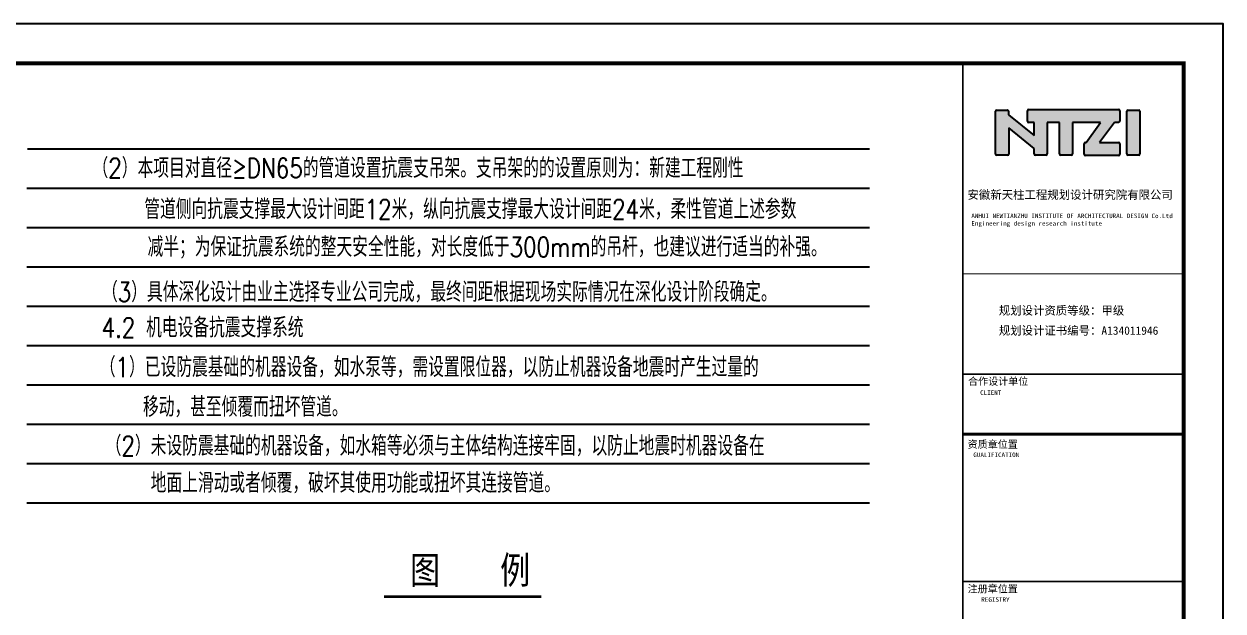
# Model space of a CAD drawing. Extents: x 4995099 to 5303443, y 4627657 to 4889583.
# Drawn here: x 5112367 to 5173299, y 4681796 to 4711657 of the extents above; entities that cross this region are included whole.
import ezdxf
from ezdxf.enums import TextEntityAlignment as Align

# ---------------------------------------------------------------- set-up
doc = ezdxf.new("R2010")
doc.units = 0
doc.header["$LTSCALE"] = 1000
doc.header["$MEASUREMENT"] = 0
doc.layers.get('0').update_dxf_attribs({"color": 4, "linetype": 'CONTINUOUS'})
for name, color, linetype in [('PUB_TEXT', 7, 'CONTINUOUS'), ('PUB_TITLE', 4, 'CONTINUOUS'), ('TWT_TITLE', 7, 'CONTINUOUS'), ('W_DIM', 4, 'CONTINUOUS')]:
    doc.layers.add(name, color=color, linetype=linetype)
doc.styles.add('GBCBIG', font='simplex.shx', dxfattribs={"bigfont": 'hztxt.shx'})
doc.styles.add('TQ', font='')
doc.styles.add('黑体', font='simhei.ttf')
doc.styles.get('TQ').set_extended_font_data('SimSun')

msp = doc.modelspace()

# ---------------------------------------------------------------- hatches: boundary and pattern name
h = msp.add_hatch(color=256)
h.paths.add_polyline_path([(5162409.3, 4706377.7), (5163702.4, 4705320.5), (5163702.4, 4705045.8, 0.4142136), (5163766.4, 4704981.8), (5164292.7, 4704981.8, 0.4142136), (5164356.7, 4705045.8), (5164356.8, 4706643.7), (5164984.1, 4706643.6), (5164984, 4705048.3, 0.4142136), (5165048, 4704984.3), (5165588.1, 4704984.3, 0.4142136), (5165652.1, 4705048.3), (5165652.2, 4706643.3), (5167077.4, 4706643.2), (5166353, 4705620.9), (5166308.9, 4705620.9, 0.4142136), (5166244.9, 4705556.9), (5166244.9, 4705031.6, 0.4142136), (5166308.9, 4704967.6), (5167989.5, 4704967.5, 0.4142136), (5168053.5, 4705031.5), (5168053.5, 4705561.1, 0.4142136), (5167989.5, 4705625.1), (5167029.1, 4705625.2), (5167778.1, 4706653), (5167991.1, 4706652.9, 0.4142136), (5168055.1, 4706716.9), (5168055.1, 4707237.9, 0.4142136), (5167991.1, 4707301.9), (5163434.1, 4707302.2, 0.4142136), (5163370.1, 4707238.2), (5163370, 4706705.1, 0.4142136), (5163434, 4706641.1), (5163696.2, 4706641), (5163696.1, 4705984.7), (5162405.8, 4707038.8), (5162406.2, 4707215.8, 0.4148904), (5162342.2, 4707280), (5161806.2, 4707280, 0.4142136), (5161742.2, 4707216), (5161742.1, 4705041.5, 0.4142136), (5161806.1, 4704977.5), (5162345.2, 4704977.5, 0.4142136), (5162409.2, 4705041.4)])
h.paths.add_polyline_path([(5168417.5, 4705045.6, 0.4142136), (5168481.5, 4704981.6), (5169016.3, 4704981.6, 0.4142136), (5169080.3, 4705045.6), (5169080.5, 4707213.5, 0.4142136), (5169016.5, 4707277.5), (5168481.6, 4707277.6, 0.4142136), (5168417.6, 4707213.6)])

# ---------------------------------------------------------------- linework, layer by layer
for p, q in [((5161742.1, 4705041.5, 0), (5161742.2, 4707216, 0)), ((5161806.2, 4707280, 0), (5162342.2, 4707280, 0)), ((5162406.2, 4707215.8, 0), (5162405.8, 4707038.8, 0)), ((5163370, 4706705.1, 0), (5163370.1, 4707238.2, 0)), ((5163434.1, 4707302.2, 0), (5167991.1, 4707301.9, 0)), ((5168055.1, 4707237.9, 0), (5168055.1, 4706716.9, 0)), ((5168417.5, 4705045.6, 0), (5168417.6, 4707213.6, 0)), ((5168481.6, 4707277.6, 0), (5169016.5, 4707277.5, 0)), ((5169080.5, 4707213.5, 0), (5169080.3, 4705045.6, 0)), ((5162405.8, 4707038.8, 0), (5163696.1, 4705984.7, 0)), ((5163696.2, 4706641, 0), (5163434, 4706641.1, 0)), ((5163696.1, 4705984.7, 0), (5163696.2, 4706641, 0)), ((5164356.8, 4706643.7, 0), (5164356.7, 4705045.8, 0)), ((5164984.1, 4706643.6, 0), (5164356.8, 4706643.7, 0)), ((5164984, 4705048.3, 0), (5164984.1, 4706643.6, 0)), ((5165652.2, 4706643.3, 0), (5165652.1, 4705048.3, 0)), ((5167077.4, 4706643.2, 0), (5165652.2, 4706643.3, 0)), ((5166353, 4705620.9, 0), (5167077.4, 4706643.2, 0)), ((5167778.1, 4706653, 0), (5167029.1, 4705625.2, 0)), ((5167991.1, 4706652.9, 0), (5167778.1, 4706653, 0)), ((5162409.3, 4706377.7, 0), (5162409.2, 4705041.4, 0)), ((5163702.4, 4705320.5, 0), (5162409.3, 4706377.7, 0)), ((5163702.4, 4705045.8, 0), (5163702.4, 4705320.5, 0)), ((5166244.9, 4705031.6, 0), (5166244.9, 4705556.9, 0)), ((5166308.9, 4705620.9, 0), (5166353, 4705620.9, 0)), ((5167029.1, 4705625.2, 0), (5167989.5, 4705625.1, 0)), ((5168053.5, 4705561.1, 0), (5168053.5, 4705031.5, 0)), ((5162345.2, 4704977.5, 0), (5161806.1, 4704977.5, 0)), ((5164292.7, 4704981.8, 0), (5163766.4, 4704981.8, 0)), ((5165588.1, 4704984.3, 0), (5165048, 4704984.3, 0)), ((5167989.5, 4704967.5, 0), (5166308.9, 4704967.6, 0)), ((5169016.3, 4704981.6, 0), (5168481.5, 4704981.6, 0))]:
    msp.add_line(p, q)
at = {"color": 252}
for p, q in [((5112539.6, 4705306.4), (5155339.3, 4705306.4)), ((5112507.2, 4703306.4), (5155339.3, 4703306.4)), ((5112507.2, 4701306.4), (5155339.3, 4701306.4)), ((5112507.2, 4699306.4), (5155339.3, 4699306.4)), ((5112507.2, 4697306.4), (5155339.3, 4697306.4)), ((5112507.2, 4695306.4), (5155339.3, 4695306.4)), ((5112507.2, 4693306.4), (5155339.3, 4693306.4)), ((5112507.2, 4691306.4), (5155339.3, 4691306.4)), ((5112507.2, 4689306.4), (5155339.3, 4689306.4)), ((5112507.2, 4687306.4), (5155339.3, 4687306.4))]:
    msp.add_line(p, q, dxfattribs=at)
for centre, start, end in [((5161806.2, 4707216), 89.996443, 179.996443), ((5162342.2, 4707216), 359.864076, 89.996443), ((5163434.1, 4707238.2), 89.996443, 179.996443), ((5167991.1, 4707237.9), 359.996443, 89.996443), ((5168481.6, 4707213.6), 89.996443, 179.996443), ((5169016.5, 4707213.5), 359.996443, 89.996443), ((5163434, 4706705.1), 179.996443, 269.996443), ((5167991.1, 4706716.9), 269.996443, 359.996443), ((5166308.9, 4705556.9), 89.996443, 179.996443), ((5167989.5, 4705561.1), 359.996443, 89.996443), ((5161806.1, 4705041.5), 179.996443, 269.996443), ((5162345.2, 4705041.5), 269.996443, 359.996443), ((5163766.4, 4705045.8), 179.996443, 269.996443), ((5164292.7, 4705045.8), 269.996443, 359.996443), ((5165048, 4705048.3), 179.996443, 269.996443), ((5165588.1, 4705048.3), 269.996443, 359.996443), ((5166308.9, 4705031.6), 179.996443, 269.996443), ((5167989.5, 4705031.5), 269.996443, 359.996443), ((5168481.5, 4705045.6), 179.996443, 269.996443), ((5169016.3, 4705045.6), 269.996443, 359.996443)]:
    msp.add_arc(centre, 64, start, end)
at = {"layer": 'PUB_TEXT'}
for q in [(5169827.7, 4709656.9), (5171299.3, 4708597.8)]:
    msp.add_line((5171299.4, 4709656.8), q, dxfattribs=at)
at = {"layer": 'PUB_TITLE'}
msp.add_line((5171299.4, 4709656.8), (5160079.4, 4709657.5), dxfattribs=at)
at = {"layer": 'PUB_TITLE', "lineweight": 40}
msp.add_line((5160078.2, 4690785.9, 0), (5171298.1, 4690785.2, 0), dxfattribs=at)
for points, const_width in [([(5160084.3, 4709656.3), (5160079.3, 4629656.8)], 85), ([(5160084.3, 4709656.3), (5160079.3, 4629656.8)], 85), ([(5160083.6, 4698946.4), (5171303.6, 4698945.7)], 51), ([(5160083.3, 4693846.4), (5171303.3, 4693845.7)], 85), ([(5160083.1, 4690786.4), (5171303.1, 4690785.7)], 85), ([(5160077.7, 4683305.9), (5171297.6, 4683305.2)], 85)]:
    msp.add_lwpolyline(points, dxfattribs=dict(at, const_width=const_width))
at = {"layer": 'TWT_TITLE'}
msp.add_lwpolyline([(4995099.4, 4627656.8), (5173299.4, 4627656.8), (5173299.4, 4711656.8), (4995099.4, 4711656.8)], close=True, dxfattribs=at)
at = {"layer": 'TWT_TITLE', "const_width": 200}
msp.add_lwpolyline([(5000099.4, 4629656.8), (5171299.4, 4629656.8), (5171299.4, 4709656.8), (5000099.4, 4709656.8)], close=True, dxfattribs=at)
at = {"layer": 'W_DIM', "const_width": 140}
msp.add_lwpolyline([(5130661, 4682530.1), (5138661, 4682530.1)], dxfattribs=at)

# ---------------------------------------------------------------- texts
at = {"layer": 'PUB_TEXT', "color": 2, "style": 'GBCBIG', "width": 0.8}
for s, p in [('（2）本项目对直径≥DN65的管道设置抗震支吊架。支吊架的的设置原则为：新建工程刚性', (5115850.2, 4703826.3)), ('管道侧向抗震支撑最大设计间距12米，纵向抗震支撑最大设计间距24米，柔性管道上述参数', (5118479.3, 4701733.2)), ('减半；为保证抗震系统的整天安全性能，对长度低于300mm的吊杆，也建议进行适当的补强。', (5118645.9, 4699814.6)), ('（3）具体深化设计由业主选择专业公司完成，最终间距根据现场实际情况在深化设计阶段确定。', (5116332.8, 4697520.6)), ('4.2 机电设备抗震支撑系统', (5116309.8, 4695711.6)), ('（1）已设防震基础的机器设备，如水泵等，需设置限位器，以防止机器设备地震时产生过量的', (5116221.4, 4693699.4)), ('移动，甚至倾覆而扭坏管道。', (5118413.8, 4691676.2)), ('（2）未设防震基础的机器设备，如水箱等必须与主体结构连接牢固，以防止地震时机器设备在', (5116519.2, 4689696.8)), ('地面上滑动或者倾覆，破坏其使用功能或扭坏其连接管道。', (5118806, 4687811.6))]:
    msp.add_text(s, height=1000, dxfattribs=at).set_placement(p)
at = {"layer": 'PUB_TEXT', "char_height": 424.998, "attachment_point": 1, "rotation": 359.996443, "style": 'TQ'}
for s, insert in [('安徽新天柱工程规划设计研究院有限公司 ', (5160312.2, 4703182)), ('规划设计资质等级：甲级', (5161903.4, 4697294.3)), ('规划设计证书编号：A134011946', (5161903.3, 4696274.3))]:
    msp.add_mtext(s, dxfattribs=dict(at, insert=insert))
at = {"layer": 'PUB_TEXT', "attachment_point": 1, "rotation": 359.996443, "style": 'TQ'}
for s, insert, char_height, width in [('ANHUI NEWTIANZHU INSTITUTE OF ARCHITECTURAL DESIGN Co.Ltd\\PEngineering design research institute', (5160508.6, 4702011.5), 229.499, 10514.648), ('合作设计单位', (5160342.3, 4693666.7), 374, 3498.5), ('CLIENT', (5160954.3, 4693020.7), 229.5, 4799.073), ('资质章位置', (5160320.6, 4690463.3), 374, 4249.976), ('GUALIFICATION', (5160609.5, 4689858), 229.499, 5361.77), ('注册章位置', (5160320.1, 4683112.8), 374, 3059.983), ('REGISTRY', (5161017.2, 4682496.5), 229.5, 4799.073)]:
    msp.add_mtext(s, dxfattribs=dict(at, insert=insert, char_height=char_height, width=width))
at = {"layer": 'W_DIM', "style": '黑体', "width": 0.8}
msp.add_text('图    例', height=1400, dxfattribs=at).set_placement((5135040.7, 4683878.7), align=Align.MIDDLE_CENTER)

doc.saveas('drawing.dxf')
